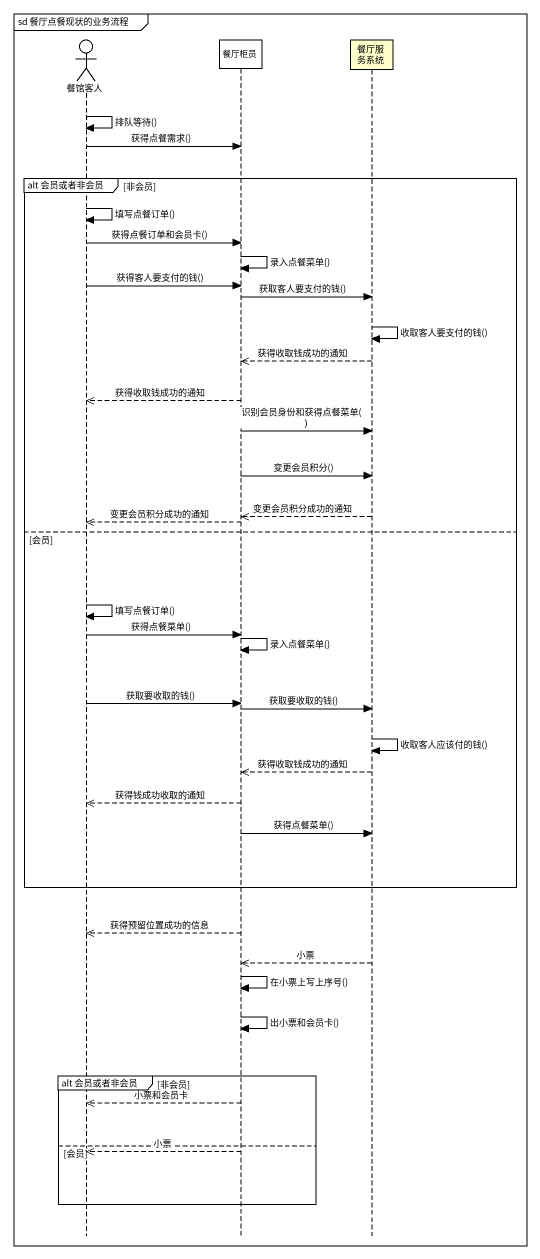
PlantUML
@startuml
mainframe sd 餐厅点餐现状的业务流程
hide footbox
actor 餐馆客人
participant 餐厅柜员 #FFFFFF
participant 餐厅服务系统

餐馆客人 -> 餐馆客人 : 排队等待()
餐馆客人 -> 餐厅柜员 : 获得点餐需求()
group alt 会员或者非会员 [非会员]
  餐馆客人 -> 餐馆客人 : 填写点餐订单()
  餐馆客人 -> 餐厅柜员 : 获得点餐订单和会员卡()
  餐厅柜员 -> 餐厅柜员 : 录入点餐菜单()
  餐馆客人 -> 餐厅柜员 : 获得客人要支付的钱()
  餐厅柜员 -> 餐厅服务系统 : 获取客人要支付的钱()
  餐厅服务系统 -> 餐厅服务系统 : 收取客人要支付的钱()
  餐厅服务系统 -->> 餐厅柜员 : 获得收取钱成功的通知
  餐厅柜员 -->> 餐馆客人 : 获得收取钱成功的通知
  餐厅柜员 -> 餐厅服务系统 : 识别会员身份和获得点餐菜单()
  餐厅柜员 -> 餐厅服务系统 : 变更会员积分()
  餐厅服务系统 -->> 餐厅柜员 : 变更会员积分成功的通知
  餐厅柜员 -->> 餐馆客人 : 变更会员积分成功的通知
else 会员
  餐馆客人 -> 餐馆客人 : 填写点餐订单()
  餐馆客人 -> 餐厅柜员 : 获得点餐菜单()
  餐厅柜员 -> 餐厅柜员 : 录入点餐菜单()
  餐馆客人 -> 餐厅柜员 : 获取要收取的钱()
  餐厅柜员 -> 餐厅服务系统 : 获取要收取的钱()
  餐厅服务系统 -> 餐厅服务系统 : 收取客人应该付的钱()
  餐厅服务系统 -->> 餐厅柜员 : 获得收取钱成功的通知
  餐厅柜员 -->> 餐馆客人 : 获得钱成功收取的通知
  餐厅柜员 -> 餐厅服务系统 : 获得点餐菜单()
end
餐厅柜员 -->> 餐馆客人 : 获得预留位置成功的信息
餐厅服务系统 -->> 餐厅柜员 : 小票
餐厅柜员 -> 餐厅柜员 : 在小票上写上序号()
餐厅柜员 -> 餐厅柜员 : 出小票和会员卡()
group alt 会员或者非会员 [非会员]
  餐厅柜员 -->> 餐馆客人 : 小票和会员卡
else 会员
  餐厅柜员 -->> 餐馆客人 : 小票
end
@enduml
